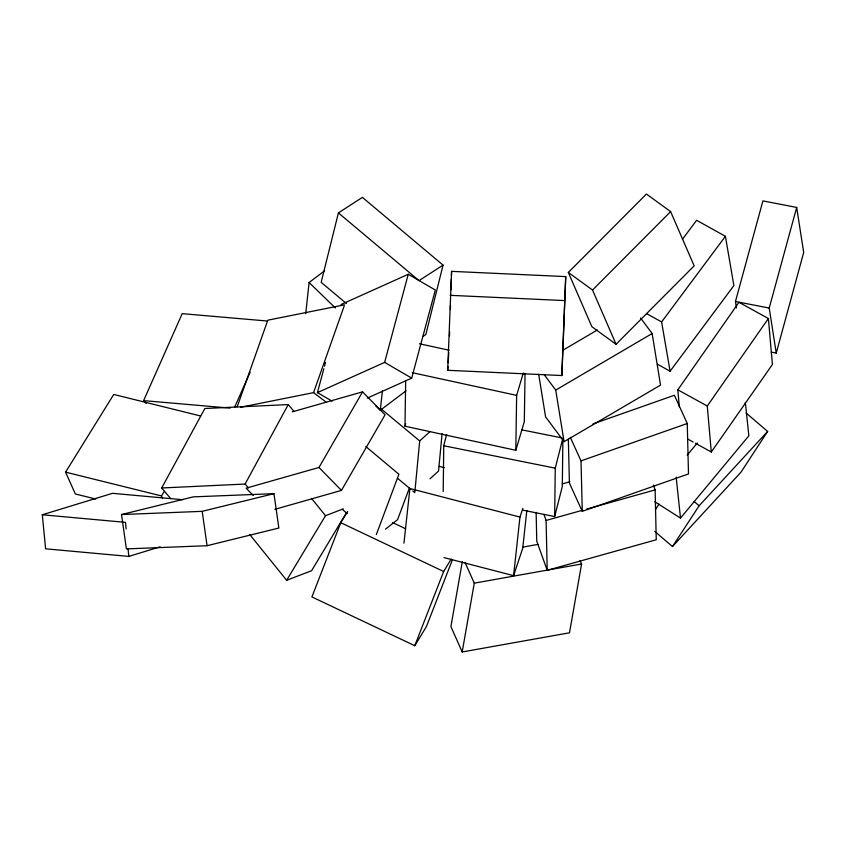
<?xml version="1.0" encoding="UTF-8"?>
<svg xmlns="http://www.w3.org/2000/svg" width="846" height="846" viewBox="0 0 846 846"><rect width="100%" height="100%" fill="white"/><g stroke="black" fill="none" stroke-linecap="round" stroke-linejoin="round"><path stroke-width="1.27" d="M443.198 491.526L443.748 445.757L446.614 434.484M522.627 510.106L554.669 516.546L555.262 468.166L562.897 438.112M562.876 439.412L562.304 486.492L554.669 516.546M525.049 373.298L524.319 421.678L515.806 450.294L404.98 426.204L405.678 380.436M515.806 450.294L516.642 395.378L523.304 372.98M447.693 370.294L451.584 271.355L565.731 276.6L561.85 375.539L447.693 370.294L447.925 366.508M449.501 335.809L449.628 331.865M450.358 309.499L450.484 305.554M450.992 289.776L451.33 279.254M451.457 275.299L451.584 271.355M561.85 375.539L565.731 276.6M448.158 362.733L448.771 352.645M430.138 431.46L419.69 440.935L414.794 492.626L412.774 490.944M442.088 433.617L438.535 471.085L429.99 478.836M305.723 313.686L309.097 282.511L324.526 270.868M375.603 405.731L380.298 410.268L382.403 390.789M403.944 543.185L409.898 488.523L519.962 517.075L513.585 575.65L444.002 557.599M526.825 510.508L522.722 548.261L513.585 575.65M462.318 561.681L450.907 626.59L462.191 651.959L569.495 632.797L581.593 563.996L580.049 560.538M462.191 651.959L474.278 583.158L465.046 562.4M422.556 336.666L425.834 334.551L443.05 265.115L362.416 197.382L338.4 212.896L321.173 282.342L346.374 303.503M332.087 401.152L317.43 392.618L323.838 368.708M324.515 366.191L325.53 362.405M317.43 392.618L384.644 362.384L408.258 274.273L435.32 290.019L411.695 378.13L367.291 398.106M736.454 307.933L735.46 301.504L762.912 200.893L796.689 207.45L803.7 252.468L776.237 353.078L771.235 352.105M776.237 353.078L769.226 308.06L796.689 207.45M404.98 426.204L405.72 423.719M519.962 517.075L522.86 508.361M237.208 406.778L267.801 320.19L344.597 304.803M240.602 407.243L313.559 392.629L344.163 306.041M376.311 534.619L398.91 474.246L365.789 446.519M409.549 487.634L397.567 519.666L385.469 529.173M347.643 511.418L340.779 522.701L311.91 596.927L414.783 645.71L426.437 626.537L452.473 559.618M414.783 645.71L443.653 571.494L451.193 559.079M146.157 403.426L143.619 400.623L182.197 313.644L267.41 321.036M234.617 407.264L250.152 372.229M170.733 498.632L161.702 487.983L204.848 408.502L288.253 404.578L293.996 411.357M161.702 487.983L245.107 484.049L288.253 404.578M253.303 495.523L246.112 488.184L318.974 467.468L362.564 391.857L385.057 414.794L341.456 490.405L274.876 509.324M249.676 534.45L286.646 580.293L325.499 515.69L343.307 508.858M346.416 512.803L311.592 570.712L286.646 580.293M95.809 499.055L75.347 493.979L65.576 472.142L113.734 394.448L200.703 416.01M162.527 498.231L161.501 495.936L164.251 491.494M655.407 509.599L659.002 504.089M654.846 531.468L672.464 546.558L699.124 505.781L767.629 431.428L746.087 412.985M767.629 431.428L740.969 472.195L672.464 546.558M679.327 406.894L677.836 389.805L738.96 302.308L768.401 318.519L772.409 364.499L711.285 452.007L695.433 443.272M711.285 452.007L707.277 406.017L768.401 318.519M682.426 239.312L696.607 220.277L725.403 236.298L733.884 285.588L670.085 371.235L657.416 364.182M670.085 371.235L661.614 321.945L725.403 236.298M687.174 455.18L697.294 442.987M654.751 501.699L680.501 518.101L748.858 435.785L745.337 402.474M568.332 272.465L646.429 194.041L670.624 211.616L694.175 265.856L616.078 344.28L591.883 326.715L568.332 272.465L592.528 290.041L616.078 344.28M592.528 290.041L670.624 211.616M380.298 410.268L406.006 390.863M443.05 265.115L419.034 280.618L338.4 212.896M563.309 349.969L597.339 330.003M652.15 333.525L660.525 385.11L564.081 441.675L555.716 390.091L652.15 333.525L640.591 318.011M341.054 304.507L408.258 274.273M592.877 423.962L674.399 395.262L687.259 423.497L688.496 473.929L582.27 511.322L569.411 483.098L568.332 439.127M582.27 511.322L581.022 460.88L687.259 423.497M160.148 546.823L128.804 556.404L45.61 548.811L42.3 514.77L112.497 493.313L182.694 499.722M292.219 411.854L362.564 391.857M562.273 483.891L569.887 481.765M653.387 485.065L655.121 489.908L656.253 539.769L547.214 570.31L546.093 520.449L582.862 510.149M586.659 509.091L655.121 489.908M121.507 514.548L193.279 496.866L273.956 493.673L278.852 528.031L207.08 545.702L126.403 548.895L121.507 514.548L202.183 511.344L273.956 493.673M522.468 547.172L537.982 544.401M474.278 583.158L581.593 563.996M450.125 295.317L564.271 300.563M143.619 400.623L230.154 408.132M42.3 514.77L125.504 522.363L126.139 528.909M735.46 301.504L769.226 308.06M521.876 429.863L561.617 437.847M443.748 445.757L555.262 468.166M419.479 343.783L449.12 350.223M412.256 372.684L516.642 395.378M65.576 472.142L161.501 495.936M439.275 466.379L444.33 467.69M392.639 522.595L405.646 528.761M340.779 522.701L443.653 571.494M677.836 389.805L707.277 406.017M687.502 438.915L693.17 442.024M646.64 313.623L661.614 321.945M384.644 362.384L411.695 378.13M313.559 392.629L325.879 401.913M381.44 409.157L419.69 440.935M397.683 478.402L410.765 489.274M342.27 509.355L347.294 513.554M694.228 501.593L699.124 505.781M309.097 282.511L335.365 307.955M318.974 467.468L341.456 490.405M245.107 484.049L248.386 487.931M311.529 498.379L325.499 515.69M544.147 374.588L555.716 390.091M564.081 441.675L545.585 416.867L538.68 374.313M570.31 437.361L581.022 460.88M543.915 514.389L546.093 520.449M547.214 570.31L536.776 541.207L536.121 512.348M202.183 511.344L207.08 545.702M676.166 477.102L680.501 518.101M128.042 548.546L128.804 556.404"/></g></svg>
